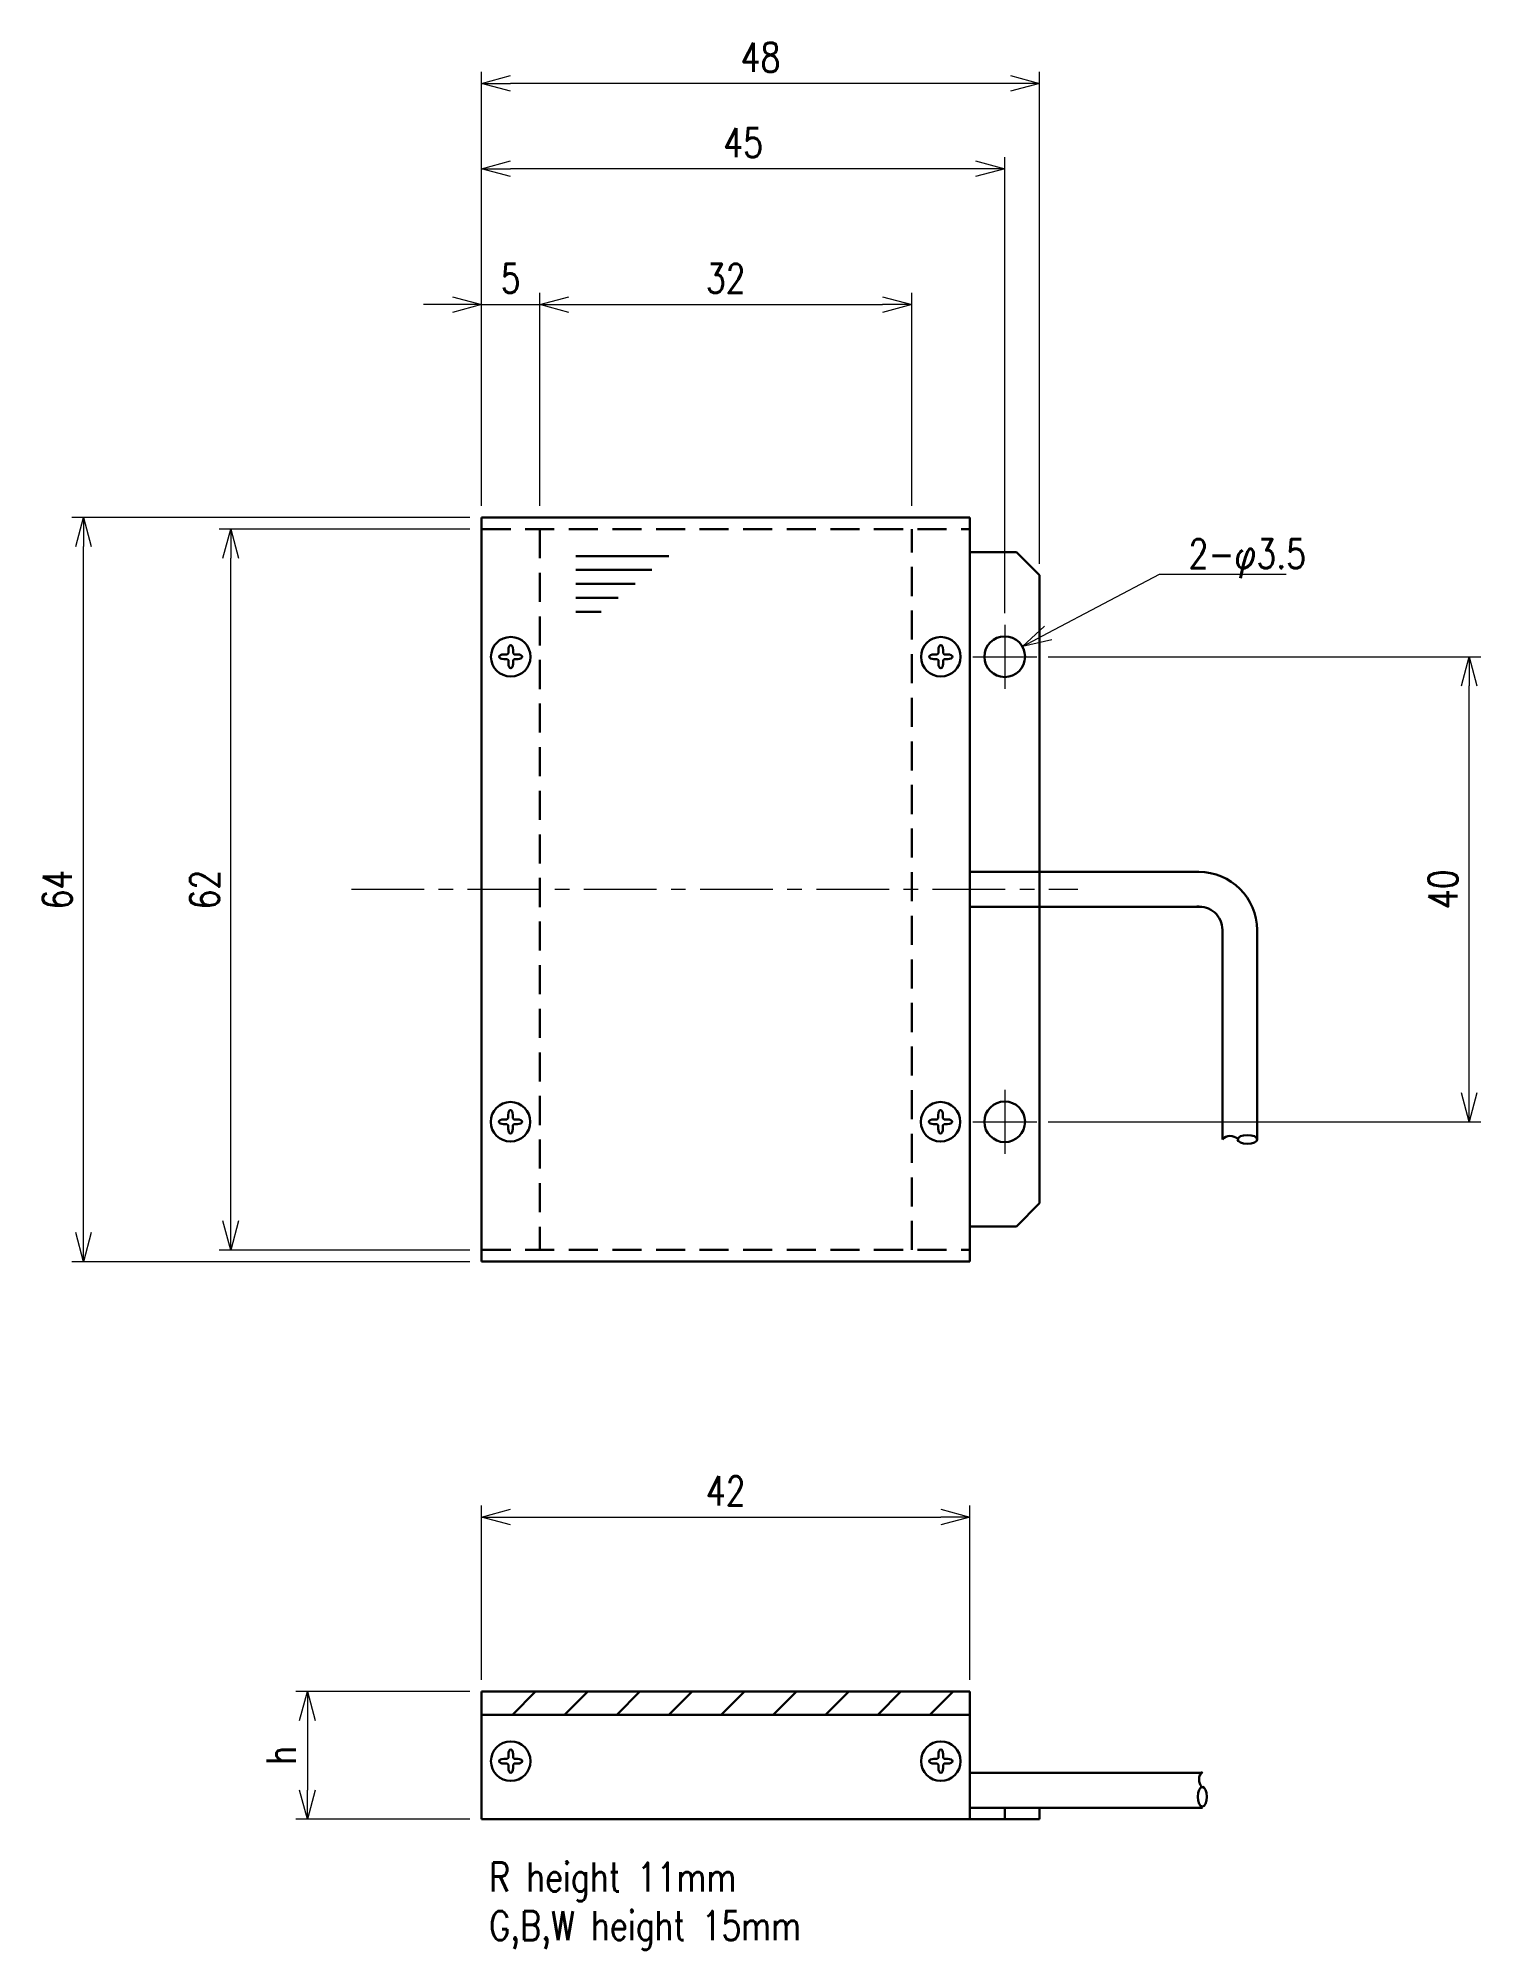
# Model space of a CAD drawing. Header units: millimetres. Extents: x 131 to 255, y 79 to 243.
import ezdxf
from ezdxf import colors
from ezdxf.entities.mleader import LeaderData, LeaderLine
from ezdxf.math import Vec2, Vec3

# ---------------------------------------------------------------- set-up
doc = ezdxf.new("R2010")
doc.units = ezdxf.units.MM
doc.linetypes.add('CENTER', pattern=[2, 1.25, -0.25, 0.25, -0.25])
doc.linetypes.add('HIDDEN', pattern=[0.375, 0.25, -0.125])
doc.layers.get('0').update_dxf_attribs({"lineweight": 30})
doc.layers.get('Defpoints').update_dxf_attribs({"lineweight": 9})
doc.layers.add('2KD_寸法１', color=7, linetype='Continuous', lineweight=15)
doc.layers.add('2KD_寸法１ @ 1', color=7, linetype='Continuous', lineweight=15)
doc.styles.get("Standard").update_dxf_attribs({"font": 'simplex.shx', "width": 0.8, "bigfont": 'extfont.shx'})
doc.dimstyles.new('KD-STD', dxfattribs={"dimscale": 0, "dimtxt": 2.5, "dimasz": 2.5, "dimexe": 1, "dimexo": 1, "dimgap": 1, "dimtad": 1, "dimdsep": 46, "dimtxsty": 'Standard', "dimblk": 'OPEN30', "dimcen": 0, "dimadec": 0, "dimazin": 0, "dimtfac": 1, "dimtmove": 0, "dimatfit": 3, "dimldrblk": 'OPEN30', "dimfxl": 1, "dimtolj": 1, "dimtzin": 0, "dimlwd": 15, "dimlwe": 15, "dimarcsym": 0})

# ---------------------------------------------------------------- blocks, each defined once
blk = doc.blocks.new('_Open30')
at = {"lineweight": -2}
for p, q in [((-1, 0.268), (0, 0)), ((0, 0), (-1, -0.268)), ((0, 0), (-1, 0))]:
    blk.add_line(p, q, dxfattribs=at)
blk = doc.blocks.new('*D31')
at = {"layer": '2KD_寸法１', "color": 0, "lineweight": 15}
for p, q in [((169.13, 101.86), (169.13, 116.86)), ((211.13, 101.86), (211.13, 116.86)), ((171.63, 115.86), (208.63, 115.86))]:
    blk.add_line(p, q, dxfattribs=at)
at = {"layer": 'Defpoints', "color": 0}
for p in [(211.13, 115.86), (169.13, 100.86), (211.13, 100.86)]:
    blk.add_point(p, dxfattribs=at)
at = {"layer": '2KD_寸法１', "color": 0, "lineweight": 15, "xscale": 2.5, "yscale": 2.5, "zscale": 2.5, "rotation": 180}
blk.add_blockref('_Open30', (169.13, 115.86), dxfattribs=at)
at = {"layer": '2KD_寸法１', "color": 0, "lineweight": 15, "xscale": 2.5, "yscale": 2.5, "zscale": 2.5}
blk.add_blockref('_Open30', (211.13, 115.86), dxfattribs=at)
at = {"layer": '2KD_寸法１', "color": 0, "insert": (190.13, 118.11), "char_height": 2.5, "attachment_point": 5}
blk.add_mtext('\\A1;42', dxfattribs=at)
blk = doc.blocks.new('*D32')
at = {"layer": '2KD_寸法１', "color": 0, "lineweight": 15}
for p, q in [((168.13, 100.86), (153.14, 100.86)), ((154.14, 98.36), (154.14, 92.36)), ((168.13, 89.86), (153.14, 89.86))]:
    blk.add_line(p, q, dxfattribs=at)
at = {"layer": 'Defpoints', "color": 0}
for p in [(169.13, 100.86), (154.14, 89.86), (169.13, 89.86)]:
    blk.add_point(p, dxfattribs=at)
at = {"layer": '2KD_寸法１', "color": 0, "lineweight": 15, "xscale": 2.5, "yscale": 2.5, "zscale": 2.5}
for p, rotation in [((154.14, 100.86), 90), ((154.14, 89.86), 270)]:
    blk.add_blockref('_Open30', p, dxfattribs=dict(at, rotation=rotation))
at = {"layer": '2KD_寸法１', "color": 0, "insert": (151.89, 95.36), "char_height": 2.5, "attachment_point": 5, "rotation": 90}
blk.add_mtext('\\A1;h', dxfattribs=at)
blk = doc.blocks.new('*D33')
at = {"layer": '2KD_寸法１', "color": 0, "lineweight": 15}
for p, q in [((168.13, 200.82), (146.55, 200.82)), ((147.55, 141.32), (147.55, 198.32)), ((168.13, 138.82), (146.55, 138.82))]:
    blk.add_line(p, q, dxfattribs=at)
at = {"layer": 'Defpoints', "color": 0}
for p in [(147.55, 200.82), (169.13, 200.82), (169.13, 138.82)]:
    blk.add_point(p, dxfattribs=at)
at = {"layer": '2KD_寸法１', "color": 0, "lineweight": 15, "xscale": 2.5, "yscale": 2.5, "zscale": 2.5}
for p, rotation in [((147.55, 200.82), 90), ((147.55, 138.82), 270)]:
    blk.add_blockref('_Open30', p, dxfattribs=dict(at, rotation=rotation))
at = {"layer": '2KD_寸法１', "color": 0, "insert": (145.3, 169.82), "char_height": 2.5, "attachment_point": 5, "rotation": 90}
blk.add_mtext('\\A1;62', dxfattribs=at)
blk = doc.blocks.new('*D34')
at = {"layer": '2KD_寸法１', "color": 0, "lineweight": 15}
for p, q in [((168.13, 201.82), (133.88, 201.82)), ((134.88, 140.32), (134.88, 199.32)), ((168.13, 137.82), (133.88, 137.82))]:
    blk.add_line(p, q, dxfattribs=at)
at = {"layer": 'Defpoints', "color": 0}
for p in [(134.88, 201.82), (169.13, 201.82), (169.13, 137.82)]:
    blk.add_point(p, dxfattribs=at)
at = {"layer": '2KD_寸法１', "color": 0, "lineweight": 15, "xscale": 2.5, "yscale": 2.5, "zscale": 2.5}
for p, rotation in [((134.88, 201.82), 90), ((134.88, 137.82), 270)]:
    blk.add_blockref('_Open30', p, dxfattribs=dict(at, rotation=rotation))
at = {"layer": '2KD_寸法１', "color": 0, "insert": (132.63, 169.82), "char_height": 2.5, "attachment_point": 5, "rotation": 90}
blk.add_mtext('\\A1;64', dxfattribs=at)
blk = doc.blocks.new('*D35')
at = {"layer": '2KD_寸法１', "color": 0, "lineweight": 15}
for p, q in [((174.13, 202.82), (174.13, 221.14)), ((206.13, 202.82), (206.13, 221.14)), ((176.63, 220.14), (203.63, 220.14))]:
    blk.add_line(p, q, dxfattribs=at)
at = {"layer": 'Defpoints', "color": 0}
for p in [(206.13, 220.14), (174.13, 201.82), (206.13, 201.82)]:
    blk.add_point(p, dxfattribs=at)
at = {"layer": '2KD_寸法１', "color": 0, "lineweight": 15, "xscale": 2.5, "yscale": 2.5, "zscale": 2.5, "rotation": 180}
blk.add_blockref('_Open30', (174.13, 220.14), dxfattribs=at)
at = {"layer": '2KD_寸法１', "color": 0, "lineweight": 15, "xscale": 2.5, "yscale": 2.5, "zscale": 2.5}
blk.add_blockref('_Open30', (206.13, 220.14), dxfattribs=at)
at = {"layer": '2KD_寸法１', "color": 0, "insert": (190.13, 222.39), "char_height": 2.5, "attachment_point": 5}
blk.add_mtext('\\A1;32', dxfattribs=at)
blk = doc.blocks.new('*D36')
at = {"layer": '2KD_寸法１', "color": 0, "lineweight": 15}
for p, q in [((169.13, 202.82), (169.13, 240.16)), ((217.13, 197.85), (217.13, 240.16)), ((214.63, 239.16), (171.63, 239.16))]:
    blk.add_line(p, q, dxfattribs=at)
at = {"layer": 'Defpoints', "color": 0}
for p in [(169.13, 239.16), (169.13, 201.82), (217.13, 196.85)]:
    blk.add_point(p, dxfattribs=at)
at = {"layer": '2KD_寸法１', "color": 0, "lineweight": 15, "xscale": 2.5, "yscale": 2.5, "zscale": 2.5, "rotation": 180}
blk.add_blockref('_Open30', (169.13, 239.16), dxfattribs=at)
at = {"layer": '2KD_寸法１', "color": 0, "lineweight": 15, "xscale": 2.5, "yscale": 2.5, "zscale": 2.5}
blk.add_blockref('_Open30', (217.13, 239.16), dxfattribs=at)
at = {"layer": '2KD_寸法１', "color": 0, "insert": (193.13, 241.41), "char_height": 2.5, "attachment_point": 5}
blk.add_mtext('\\A1;48', dxfattribs=at)
blk = doc.blocks.new('*D37')
at = {"layer": '2KD_寸法１', "color": 0, "lineweight": 15}
for p, q in [((169.13, 202.82), (169.13, 232.82)), ((214.13, 193.6), (214.13, 232.82)), ((211.63, 231.82), (171.63, 231.82))]:
    blk.add_line(p, q, dxfattribs=at)
at = {"layer": 'Defpoints', "color": 0}
for p in [(169.13, 231.82), (169.13, 201.82), (214.13, 192.6)]:
    blk.add_point(p, dxfattribs=at)
at = {"layer": '2KD_寸法１', "color": 0, "lineweight": 15, "xscale": 2.5, "yscale": 2.5, "zscale": 2.5, "rotation": 180}
blk.add_blockref('_Open30', (169.13, 231.82), dxfattribs=at)
at = {"layer": '2KD_寸法１', "color": 0, "lineweight": 15, "xscale": 2.5, "yscale": 2.5, "zscale": 2.5}
blk.add_blockref('_Open30', (214.13, 231.82), dxfattribs=at)
at = {"layer": '2KD_寸法１', "color": 0, "insert": (191.63, 234.07), "char_height": 2.5, "attachment_point": 5}
blk.add_mtext('\\A1;45', dxfattribs=at)
blk = doc.blocks.new('*D38')
at = {"layer": '2KD_寸法１', "color": 0, "lineweight": 15}
for p, q in [((217.88, 189.85), (255.09, 189.85)), ((254.09, 152.35), (254.09, 187.35)), ((217.88, 149.85), (255.09, 149.85))]:
    blk.add_line(p, q, dxfattribs=at)
at = {"layer": 'Defpoints', "color": 0}
for p in [(216.88, 189.85), (254.09, 189.85), (216.88, 149.85)]:
    blk.add_point(p, dxfattribs=at)
at = {"layer": '2KD_寸法１', "color": 0, "lineweight": 15, "xscale": 2.5, "yscale": 2.5, "zscale": 2.5}
for p, rotation in [((254.09, 189.85), 90), ((254.09, 149.85), 270)]:
    blk.add_blockref('_Open30', p, dxfattribs=dict(at, rotation=rotation))
at = {"layer": '2KD_寸法１', "color": 0, "insert": (251.84, 169.85), "char_height": 2.5, "attachment_point": 5, "rotation": 90}
blk.add_mtext('\\A1;40', dxfattribs=at)
blk = doc.blocks.new('*D39')
at = {"layer": '2KD_寸法１', "color": 0, "lineweight": 15}
for p, q in [((169.13, 202.82), (169.13, 221.14)), ((174.13, 202.82), (174.13, 221.14)), ((166.63, 220.14), (164.13, 220.14)), ((169.13, 220.14), (174.13, 220.14)), ((176.63, 220.14), (179.13, 220.14))]:
    blk.add_line(p, q, dxfattribs=at)
at = {"layer": 'Defpoints', "color": 0}
for p in [(174.13, 220.14), (169.13, 201.82), (174.13, 201.82)]:
    blk.add_point(p, dxfattribs=at)
at = {"layer": '2KD_寸法１', "color": 0, "lineweight": 15, "xscale": 2.5, "yscale": 2.5, "zscale": 2.5}
blk.add_blockref('_Open30', (169.13, 220.14), dxfattribs=at)
at = {"layer": '2KD_寸法１', "color": 0, "lineweight": 15, "xscale": 2.5, "yscale": 2.5, "zscale": 2.5, "rotation": 180}
blk.add_blockref('_Open30', (174.13, 220.14), dxfattribs=at)
at = {"layer": '2KD_寸法１', "color": 0, "insert": (171.63, 222.39), "char_height": 2.5, "attachment_point": 5}
blk.add_mtext('\\A1;5', dxfattribs=at)
blk = doc.blocks.new('A$C50C030A1')
for p, q in [((-0.3, 0.2), (-0.6, 0.2)), ((-0.3, 0.2), (-0.2, 0.3)), ((-0.2, 0.3), (-0.2, 0.6)), ((0.2, 0.3), (0.2, 0.6)), ((0.2, 0.3), (0.3, 0.2)), ((0.3, 0.2), (0.6, 0.2)), ((-0.3, -0.2), (-0.6, -0.2)), ((-0.2, -0.3), (-0.3, -0.2)), ((-0.2, -0.3), (-0.2, -0.6)), ((0.3, -0.2), (0.2, -0.3)), ((0.2, -0.3), (0.2, -0.6)), ((0.3, -0.2), (0.6, -0.2))]:
    blk.add_line(p, q)
blk.add_circle((0, 0), 1.7)
for centre, major_axis in [((-0.6, 0), (-0.4, 0)), ((0, 0.6), (0, 0.4)), ((0.6, 0), (0.4, 0)), ((0, -0.6), (0, -0.4))]:
    blk.add_ellipse(centre, major_axis=major_axis, ratio=0.5, start_param=-1.570795, end_param=1.570795)
blk = doc.blocks.new('A$C69E816FE')
for p, q in [((0, 12), (20, 12)), ((0, 9), (16.36, 9)), ((0, 6), (12.72, 6)), ((0, 3), (9.09, 3)), ((0, 0), (5.45, 0))]:
    blk.add_line(p, q)
blk = doc.blocks.new('A$C0FE2763D')
for p, q in [((0, 64), (0, 30)), ((42, 64), (0, 64)), ((0, 1), (0, 63)), ((42, 30), (42, 64)), ((42, 63), (42, 1)), ((42, 61.03), (46, 61.03)), ((46, 61.03), (48, 59.03)), ((48, 59.03), (48, 5.03)), ((42, 30), (42, 36)), ((42, 33.53), (61.69, 33.53)), ((42, 30.53), (61.92, 30.53)), ((63.72, 28.54), (63.72, 10.51)), ((66.72, 28.52), (66.72, 10.51)), ((46, 3.03), (48, 5.03)), ((46, 3.03), (42, 3.03)), ((0, 0), (0, 1)), ((0, 0), (42, 0)), ((42, 0), (42, 1))]:
    blk.add_line(p, q)
at = {"linetype": 'HIDDEN', "ltscale": 10}
for p, q in [((0, 63), (42, 63)), ((5, 63), (5, 1)), ((37, 1), (37, 63)), ((0, 1), (42, 1)), ((0, 1), (42, 1))]:
    blk.add_line(p, q, dxfattribs=at)
for centre in [(45, 52.03), (45, 12.03)]:
    blk.add_circle(centre, 1.75)
for centre, radius, start, end in [((61.67, 28.48), 5.05, 0.5081, 89.7622), ((61.72, 28.54), 2, 0, 95.6457), ((64.4, 9.87), 0.936, 46.682, 136.3832)]:
    blk.add_arc(centre, radius, start, end)
at = {"extrusion": (0, 0, -1)}
blk.add_ellipse((65.88, 10.51), major_axis=(-0.842, 0), ratio=0.448876, start_param=4.712389, end_param=10.995574, dxfattribs=at)
at = {"xscale": 0.4000000000000057, "yscale": 0.3999999999999772, "zscale": 0.4}
blk.add_blockref('A$C69E816FE', (8.11, 55.89), dxfattribs=at)
for p in [(2.5, 52.03), (39.5, 52.03), (2.48, 12.03), (39.48, 12.03)]:
    blk.add_blockref('A$C50C030A1', p)
blk = doc.blocks.new('A$C579F13CE')
for p, q in [((0, 11), (42, 11)), ((0, 9), (0, 11)), ((2.64, 9), (4.64, 11)), ((7.13, 9), (9.13, 11)), ((11.62, 9), (13.62, 11)), ((16.11, 9), (18.11, 11)), ((20.6, 9), (22.6, 11)), ((25.09, 9), (27.09, 11)), ((29.58, 9), (31.58, 11)), ((34.07, 9), (36.07, 11)), ((38.56, 9), (40.56, 11)), ((42, 11), (42, 9)), ((0, 0), (0, 9)), ((0, 9), (42, 9)), ((42, 9), (0, 9)), ((0, 1), (0, 9)), ((42, 9), (42, 0)), ((42, 9), (42, 1)), ((2.2, 5.2), (1.9, 5.2)), ((2.2, 5.2), (2.3, 5.3)), ((2.3, 5.3), (2.3, 5.6)), ((2.7, 5.3), (2.7, 5.6)), ((2.7, 5.3), (2.8, 5.2)), ((2.8, 5.2), (3.1, 5.2)), ((39.2, 5.2), (38.9, 5.2)), ((39.2, 5.2), (39.3, 5.3)), ((39.3, 5.3), (39.3, 5.6)), ((39.7, 5.3), (39.7, 5.6)), ((39.7, 5.3), (39.8, 5.2)), ((39.8, 5.2), (40.1, 5.2)), ((2.2, 4.8), (1.9, 4.8)), ((2.3, 4.7), (2.2, 4.8)), ((2.3, 4.7), (2.3, 4.4)), ((2.8, 4.8), (2.7, 4.7)), ((2.7, 4.7), (2.7, 4.4)), ((2.8, 4.8), (3.1, 4.8)), ((39.2, 4.8), (38.9, 4.8)), ((39.3, 4.7), (39.2, 4.8)), ((39.3, 4.7), (39.3, 4.4)), ((39.8, 4.8), (39.7, 4.7)), ((39.7, 4.7), (39.7, 4.4)), ((39.8, 4.8), (40.1, 4.8)), ((42, 4), (62, 4)), ((42, 0), (0, 0)), ((42, 1), (62, 1)), ((48, 0), (42, 0)), ((45, 0), (45, 1)), ((48, 0), (48, 1))]:
    blk.add_line(p, q)
for centre in [(2.5, 5), (39.5, 5)]:
    blk.add_circle(centre, 1.7)
blk.add_arc((62.65, 3.42), 0.936, 133.6168, 223.318)
for centre, major_axis, ratio, start_param, end_param in [((1.9, 5), (-0.4, 0), 0.5, -1.570795, 1.570795), ((2.5, 5.6), (0, 0.4), 0.5, -1.570795, 1.570795), ((3.1, 5), (0.4, 0), 0.5, -1.570795, 1.570795), ((38.9, 5), (-0.4, 0), 0.5, -1.570795, 1.570795), ((39.5, 5.6), (0, 0.4), 0.5, -1.570795, 1.570795), ((40.1, 5), (0.4, 0), 0.5, -1.570795, 1.570795), ((2.5, 4.4), (0, -0.4), 0.5, -1.570795, 1.570795), ((39.5, 4.4), (0, -0.4), 0.5, -1.570795, 1.570795), ((62, 1.94), (0, -0.842), 0.448876, -3.141592653589792, 3.141592653589792)]:
    blk.add_ellipse(centre, major_axis=major_axis, ratio=ratio, start_param=start_param, end_param=end_param)

msp = doc.modelspace()

# ---------------------------------------------------------------- linework, layer by layer
at = {"layer": '2KD_寸法１'}
for p, q in [((214.135, 192.605), (214.135, 187.105)), ((211.385, 189.855), (216.885, 189.855)), ((214.135, 152.605), (214.135, 147.105)), ((211.385, 149.855), (216.885, 149.855))]:
    msp.add_line(p, q, dxfattribs=at)
at = {"layer": '2KD_寸法１', "linetype": 'CENTER', "ltscale": 5}
msp.add_line((157.932, 169.855), (220.432, 169.855), dxfattribs=at)

# ---------------------------------------------------------------- block references
for name, p in [('A$C0FE2763D', (169.135, 137.825)), ('A$C579F13CE', (169.135, 89.857))]:
    msp.add_blockref(name, p)

# ---------------------------------------------------------------- texts
at = {"layer": '2KD_寸法１ @ 1', "insert": (169.79, 86.139), "char_height": 2.5, "width": 63.01691, "attachment_point": 1}
msp.add_mtext('R height 11mm\\PG,B,W height 15mm', dxfattribs=at)

# ---------------------------------------------------------------- dimensions: what is measured, and where the dimension line sits
at = {"layer": '2KD_寸法１ @ 1'}
for base, p1, p2, picture, middle in [((169.135, 239.159), (217.135, 196.855), (169.135, 201.825), '*D36', (193.135, 241.409)), ((169.135, 231.817), (214.135, 192.605), (169.135, 201.825), '*D37', (191.635, 234.067)), ((174.135, 220.142), (169.135, 201.825), (174.135, 201.825), '*D39', (171.635, 222.392)), ((206.135, 220.142), (174.135, 201.825), (206.135, 201.825), '*D35', (190.135, 222.392)), ((211.135, 115.857), (169.135, 100.857), (211.135, 100.857), '*D31', (190.135, 118.107))]:
    dim = msp.add_linear_dim(base=base, p1=p1, p2=p2, dimstyle='KD-STD', override={"dimscale": 1, "dimtix": 0, "dimtofl": 1, "dimtmove": 0, "dimatfit": 3}, dxfattribs=at)
    dim.commit()
    dim.dimension.update_dxf_attribs({"geometry": picture, "text_midpoint": middle})
for base, p1, p2, picture, middle in [((134.879, 201.825), (169.135, 137.825), (169.135, 201.825), '*D34', (132.629, 169.825)), ((147.555, 200.825), (169.135, 138.825), (169.135, 200.825), '*D33', (145.305, 169.825)), ((254.088, 189.855), (216.885, 149.855), (216.885, 189.855), '*D38', (251.838, 169.855))]:
    dim = msp.add_linear_dim(base=base, p1=p1, p2=p2, angle=90, dimstyle='KD-STD', override={"dimscale": 1, "dimtix": 0, "dimtofl": 1, "dimtmove": 0, "dimatfit": 3}, dxfattribs=at)
    dim.commit()
    dim.dimension.update_dxf_attribs({"geometry": picture, "text_midpoint": middle})
dim = msp.add_linear_dim(base=(154.143, 89.857), p1=(169.135, 100.857), p2=(169.135, 89.857), angle=90, text='h', dimstyle='KD-STD', override={"dimscale": 1, "dimtix": 0, "dimtofl": 1, "dimtmove": 0, "dimatfit": 3}, dxfattribs=at)
dim.commit()
dim.dimension.update_dxf_attribs({"geometry": '*D32', "text_midpoint": (154.143, 95.357), "dimtype": 128})

# ---------------------------------------------------------------- leaders
ml = msp.add_multileader_mtext('Standard', dxfattribs=at)
ml.set_content('2-φ3.5', color=256)
ml.set_leader_properties(lineweight=15)
ml.set_arrow_properties(name='OPEN30')
ml.build(insert=Vec2(0, 0))
ml.multileader.update_dxf_attribs({"text_left_attachment_type": 6, "text_right_attachment_type": 6, "dogleg_length": 1.5, "arrow_head_size": 2.5})
ctx = ml.context
ctx.base_point, ctx.char_height, ctx.arrow_head_size, ctx.landing_gap_size, ctx.plane_origin = Vec3(228.954, 196.957), 2.5, 2.5, 1, Vec3(215.72, 210.945)
ctx.left_attachment, ctx.right_attachment = 6, 6
notes = []
notes.append((ctx, [(0, (1, 1, 0), (227.454, 196.957), (1, 0), 1.5, [(0, [(215.65, 190.73)], 0, [])])]))
ctx.mtext.insert, ctx.mtext.flow_direction = Vec3(229.954, 199.957), 5
for ctx, leaders in notes:
    for number, flags, end, landing, length, lines in leaders:
        leader = LeaderData()
        leader.index, (leader.has_last_leader_line, leader.has_dogleg_vector, leader.attachment_direction) = number, flags
        leader.last_leader_point, leader.dogleg_vector, leader.dogleg_length = Vec3(end), Vec3(landing), length
        for number, points, colour, breaks in lines:
            line = LeaderLine()
            line.index, line.vertices, line.color, line.breaks = number, Vec3.list(points), colors.encode_raw_color(colour), breaks
            leader.lines.append(line)
        ctx.leaders.append(leader)

doc.saveas('drawing.dxf')
